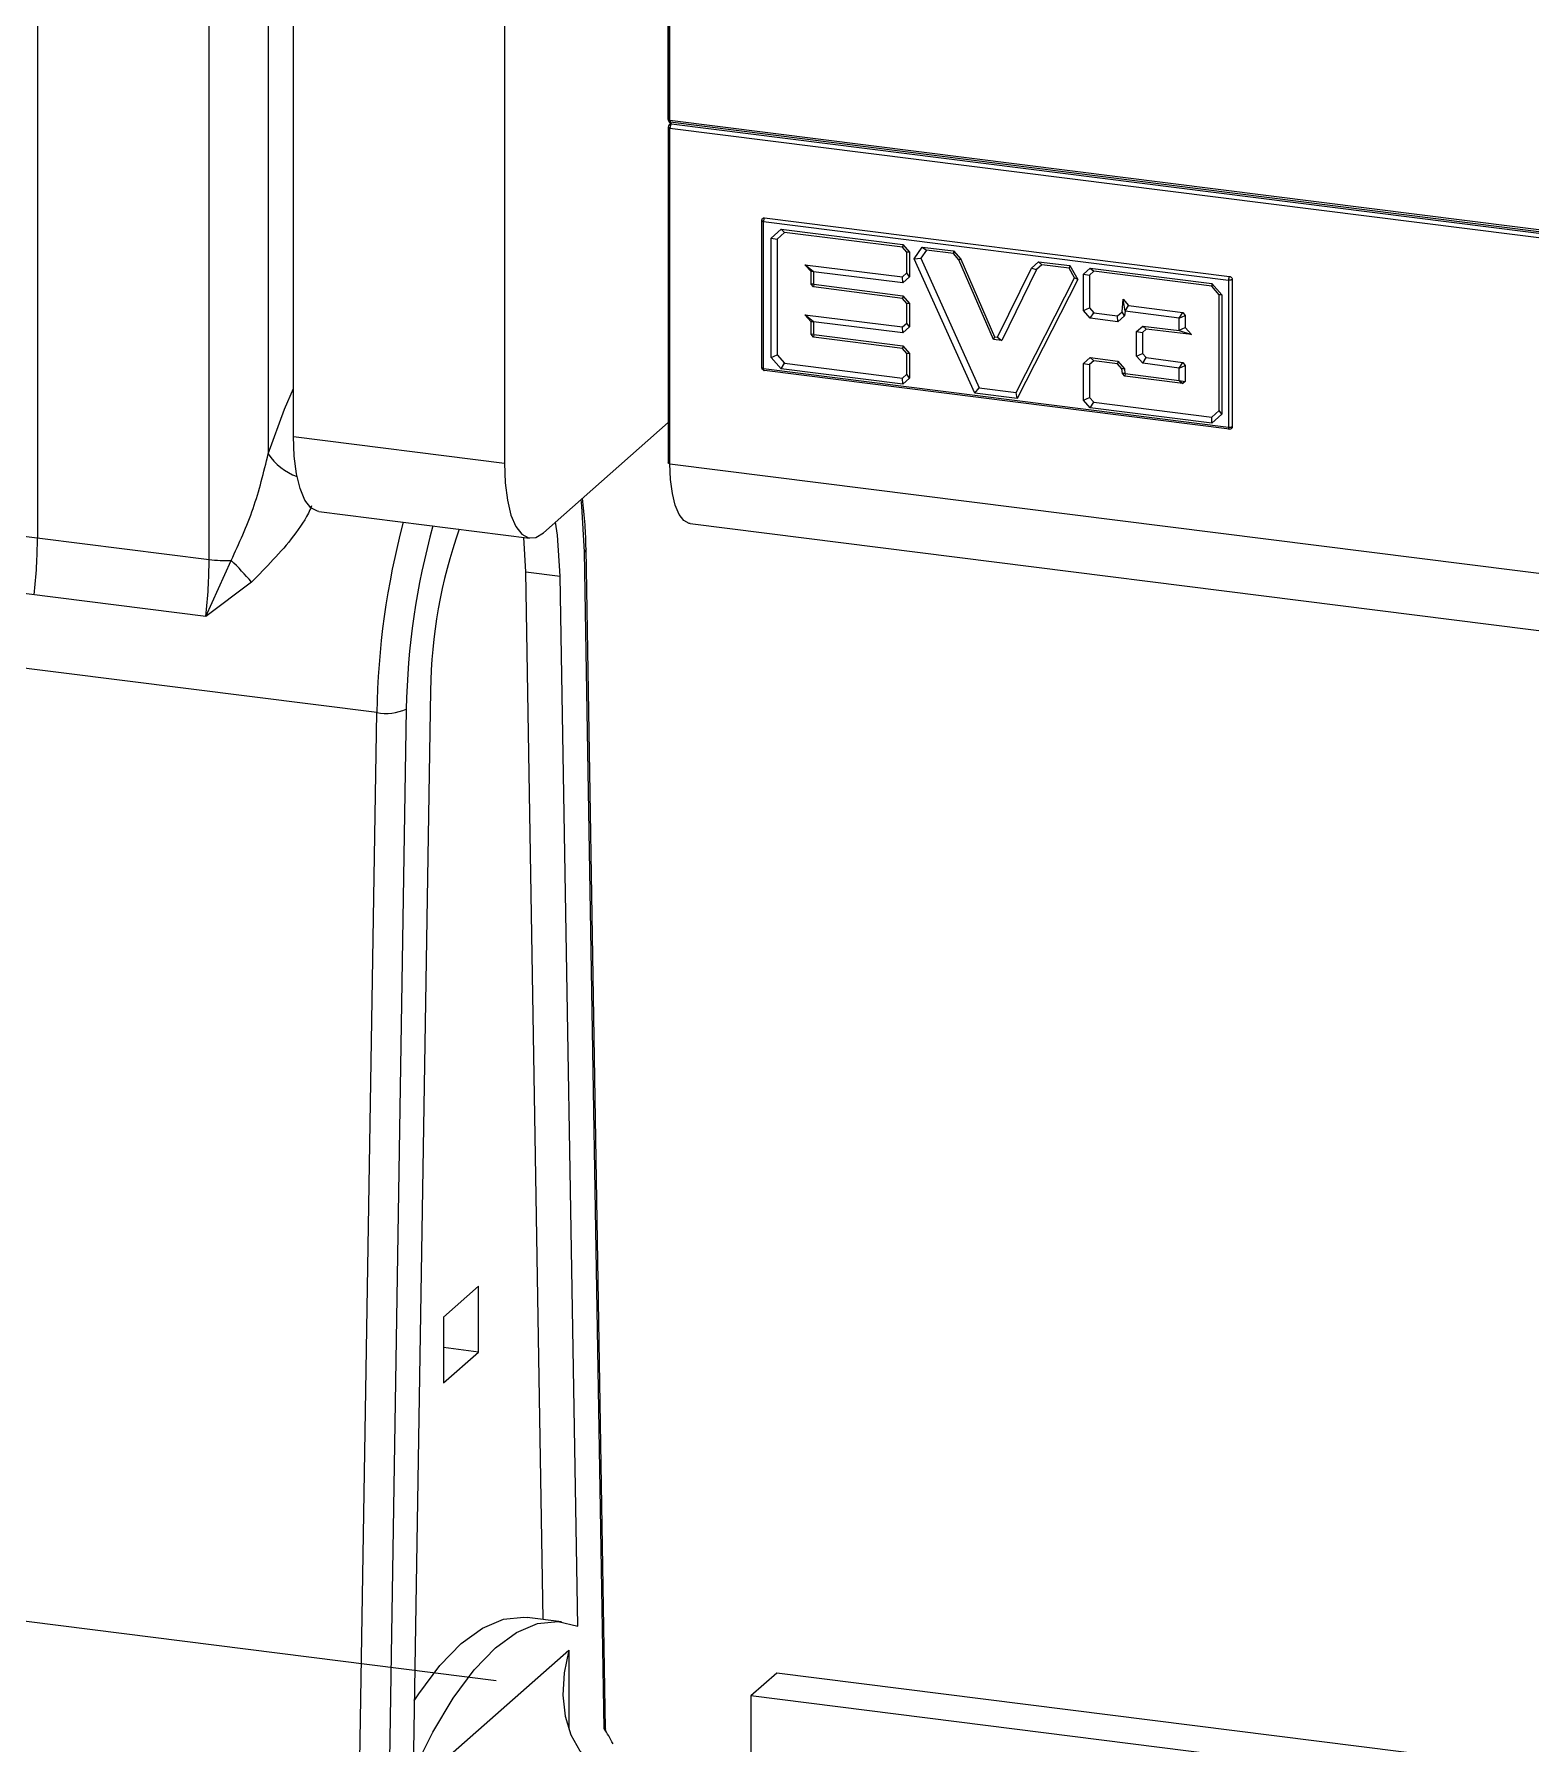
# Model space of a CAD drawing. Header units: inches. Extents: x -9.3 to 11.6, y -19 to 18.
# Drawn here: x 4.376 to 6.414, y -4.473 to -2.145 of the extents above; entities that cross this region are included whole.
import ezdxf

# ---------------------------------------------------------------- set-up
doc = ezdxf.new("R2010")
doc.units = ezdxf.units.IN
doc.header["$MEASUREMENT"] = 0

msp = doc.modelspace()

# ---------------------------------------------------------------- linework, layer by layer
at = {"color": 7, "linetype": 'Continuous', "lineweight": 25}
for p, q in [((4.6946, 2.9912), (4.6946, -2.7167)), ((4.614, -2.8608), (4.614, 2.979)), ((4.729, -2.6934), (4.729, 1.1477)), ((5.0163, 1.1115), (5.0163, -2.7295)), ((4.3801, -0.7627), (4.3801, -2.8313)), ((5.2418, -2.2627), (5.2418, -1.9673)), ((5.2392, -1.9908), (5.2392, -2.2615)), ((5.2395, -2.261), (5.2395, -1.9969)), ((5.2392, -2.272), (5.2392, -2.7292)), ((5.2439, -2.2688), (5.2395, -2.261)), ((5.2398, -2.2634), (5.2424, -2.2681)), ((7.5914, -2.5587), (5.2418, -2.2627)), ((5.2418, -2.2732), (7.5914, -2.5692)), ((5.2418, -2.7304), (5.2418, -2.2732)), ((5.2422, -2.2649), (7.5918, -2.561)), ((5.2442, -2.2685), (5.2422, -2.2649)), ((7.5933, -2.5641), (5.2437, -2.268)), ((5.3706, -2.3954), (6.0041, -2.4752)), ((5.3669, -2.5993), (5.3669, -2.3987)), ((5.3692, -2.4004), (6.0027, -2.4802)), ((5.3692, -2.601), (5.3692, -2.4004)), ((5.3795, -2.4231), (5.3932, -2.411)), ((5.3979, -2.4153), (5.3876, -2.4243)), ((5.3932, -2.411), (5.5588, -2.4318)), ((5.3932, -2.411), (5.3979, -2.4153)), ((5.5586, -2.4355), (5.3979, -2.4153)), ((5.3795, -2.5855), (5.3795, -2.4231)), ((5.3795, -2.4231), (5.3876, -2.4243)), ((5.3876, -2.4243), (5.3876, -2.5818)), ((5.5588, -2.4318), (5.5586, -2.4355)), ((5.5644, -2.4421), (5.5586, -2.4355)), ((5.5588, -2.4318), (5.5681, -2.4424)), ((5.5681, -2.4424), (5.5644, -2.4421)), ((5.5644, -2.4705), (5.5644, -2.4421)), ((5.5681, -2.4424), (5.5681, -2.4756)), ((5.5746, -2.4514), (5.5855, -2.4352)), ((5.591, -2.4396), (5.5835, -2.4506)), ((5.5855, -2.4352), (5.628, -2.4406)), ((5.5855, -2.4352), (5.591, -2.4396)), ((5.6278, -2.4442), (5.591, -2.4396)), ((5.628, -2.4406), (5.6278, -2.4442)), ((5.6351, -2.4526), (5.6278, -2.4442)), ((5.628, -2.4406), (5.6378, -2.4517)), ((5.4375, -2.4689), (5.4255, -2.4593)), ((5.4255, -2.4593), (5.5586, -2.4756)), ((5.4339, -2.4687), (5.4255, -2.4593)), ((5.5746, -2.4514), (5.5835, -2.4506)), ((5.6572, -2.6343), (5.5746, -2.4514)), ((5.5835, -2.4506), (5.6631, -2.6269)), ((5.6378, -2.4517), (5.6351, -2.4526)), ((5.6823, -2.561), (5.6351, -2.4526)), ((5.6378, -2.4517), (5.6839, -2.5575)), ((5.688, -2.558), (5.7341, -2.4639)), ((5.7412, -2.466), (5.694, -2.5624)), ((5.7341, -2.4639), (5.7438, -2.4552)), ((5.7341, -2.4639), (5.7412, -2.466)), ((5.7485, -2.4594), (5.7412, -2.466)), ((5.7438, -2.4552), (5.7864, -2.4605)), ((5.7438, -2.4552), (5.7485, -2.4594)), ((5.7854, -2.4641), (5.7485, -2.4594)), ((5.7864, -2.4605), (5.7854, -2.4641)), ((5.7928, -2.477), (5.7854, -2.4641)), ((5.7864, -2.4605), (5.7973, -2.4794)), ((5.805, -2.4722), (5.8143, -2.464)), ((5.8143, -2.464), (5.9799, -2.4849)), ((5.8143, -2.464), (5.819, -2.4683)), ((5.4375, -2.469), (5.4339, -2.4687)), ((5.4339, -2.4856), (5.4339, -2.4687)), ((5.4375, -2.4858), (5.4339, -2.4856)), ((5.4374, -2.4895), (5.4339, -2.4856)), ((5.4376, -2.4859), (5.4374, -2.4895)), ((5.5586, -2.5053), (5.4374, -2.4895)), ((5.4375, -2.4689), (5.4375, -2.469)), ((5.5588, -2.4838), (5.4375, -2.4689)), ((5.4375, -2.469), (5.4375, -2.4858)), ((5.4375, -2.4858), (5.4376, -2.4859)), ((5.4376, -2.4859), (5.5588, -2.5016)), ((5.5586, -2.4756), (5.5644, -2.4705)), ((5.5588, -2.4838), (5.5586, -2.4756)), ((5.5681, -2.4756), (5.5588, -2.4838)), ((5.5681, -2.4756), (5.5644, -2.4705)), ((5.7132, -2.6332), (5.7928, -2.477)), ((5.7973, -2.4794), (5.7147, -2.6415)), ((5.7973, -2.4794), (5.7928, -2.477)), ((5.805, -2.5218), (5.805, -2.4722)), ((5.805, -2.4722), (5.8132, -2.4735)), ((5.819, -2.4683), (5.8132, -2.4735)), ((5.8132, -2.4735), (5.8132, -2.5181)), ((5.9797, -2.4886), (5.819, -2.4683)), ((5.9799, -2.4849), (5.9797, -2.4886)), ((5.9899, -2.5002), (5.9797, -2.4886)), ((5.9799, -2.4849), (5.9936, -2.5004)), ((6.0027, -2.4802), (6.0027, -2.6808)), ((6.0077, -2.4794), (6.0077, -2.68)), ((5.5588, -2.5016), (5.5586, -2.5053)), ((5.5644, -2.5119), (5.5586, -2.5053)), ((5.5588, -2.5016), (5.5681, -2.5121)), ((5.5681, -2.5121), (5.5644, -2.5119)), ((5.5644, -2.5387), (5.5644, -2.5119)), ((5.5681, -2.5121), (5.5681, -2.5439)), ((5.8576, -2.5236), (5.859, -2.506)), ((5.8616, -2.5225), (5.859, -2.506)), ((5.859, -2.506), (5.8664, -2.515)), ((5.9936, -2.5004), (5.9899, -2.5002)), ((5.9899, -2.6577), (5.9899, -2.5002)), ((5.9936, -2.5004), (5.9936, -2.6629)), ((5.4375, -2.5372), (5.4255, -2.5276)), ((5.4255, -2.5276), (5.5586, -2.5439)), ((5.4339, -2.537), (5.4255, -2.5276)), ((5.4375, -2.5373), (5.4339, -2.537)), ((5.4339, -2.5539), (5.4339, -2.537)), ((5.4375, -2.5372), (5.4375, -2.5373)), ((5.5588, -2.5521), (5.4375, -2.5372)), ((5.4375, -2.5373), (5.4375, -2.5541)), ((5.805, -2.5218), (5.8132, -2.5181)), ((5.8143, -2.5323), (5.805, -2.5218)), ((5.8132, -2.5181), (5.819, -2.5247)), ((5.8143, -2.5323), (5.819, -2.5247)), ((5.8517, -2.537), (5.8143, -2.5323)), ((5.819, -2.5247), (5.8515, -2.5288)), ((5.8515, -2.5288), (5.8576, -2.5236)), ((5.8517, -2.537), (5.8515, -2.5288)), ((5.861, -2.5289), (5.8517, -2.537)), ((5.861, -2.5289), (5.8576, -2.5236)), ((5.8616, -2.5225), (5.861, -2.5289)), ((5.8616, -2.5226), (5.8664, -2.515)), ((5.8616, -2.5226), (5.8616, -2.5225)), ((5.9355, -2.5319), (5.8616, -2.5226)), ((5.8664, -2.515), (5.9402, -2.5243)), ((5.9355, -2.5319), (5.9402, -2.5243)), ((5.9356, -2.5319), (5.9355, -2.5319)), ((5.9356, -2.5319), (5.9437, -2.5283)), ((5.9356, -2.5486), (5.9356, -2.5319)), ((5.9402, -2.5243), (5.9437, -2.5283)), ((5.9437, -2.5283), (5.9437, -2.5449)), ((5.4375, -2.5541), (5.4339, -2.5539)), ((5.4373, -2.5578), (5.4339, -2.5539)), ((5.4376, -2.5542), (5.4373, -2.5578)), ((5.5586, -2.5736), (5.4373, -2.5578)), ((5.4375, -2.5541), (5.4376, -2.5542)), ((5.4376, -2.5542), (5.5588, -2.5699)), ((5.5586, -2.5439), (5.5644, -2.5387)), ((5.5588, -2.5521), (5.5586, -2.5439)), ((5.5681, -2.5439), (5.5588, -2.5521)), ((5.5681, -2.5439), (5.5644, -2.5387)), ((5.6839, -2.5575), (5.6823, -2.561)), ((5.6839, -2.5575), (5.688, -2.558)), ((5.688, -2.558), (5.694, -2.5624)), ((5.8773, -2.5503), (5.8858, -2.5428)), ((5.8773, -2.5837), (5.8773, -2.5503)), ((5.8773, -2.5503), (5.8854, -2.5515)), ((5.8905, -2.5471), (5.8854, -2.5515)), ((5.8854, -2.5515), (5.8854, -2.58)), ((5.8858, -2.5428), (5.9356, -2.5487)), ((5.8858, -2.5428), (5.8905, -2.5471)), ((5.952, -2.5543), (5.8905, -2.5471)), ((5.9356, -2.5486), (5.9437, -2.5449)), ((5.9356, -2.5487), (5.9356, -2.5486)), ((5.9356, -2.5487), (5.952, -2.5543)), ((5.9437, -2.5449), (5.952, -2.5543)), ((5.3795, -2.5855), (5.3876, -2.5818)), ((5.3876, -2.5818), (5.3979, -2.5934)), ((5.5588, -2.5699), (5.5586, -2.5736)), ((5.5644, -2.5802), (5.5586, -2.5736)), ((5.5588, -2.5699), (5.5681, -2.5804)), ((5.5681, -2.5804), (5.5644, -2.5802)), ((5.5644, -2.6085), (5.5644, -2.5802)), ((5.5681, -2.5804), (5.5681, -2.6137)), ((5.694, -2.5624), (5.6823, -2.561)), ((5.8773, -2.5837), (5.8854, -2.58)), ((5.8858, -2.5933), (5.8773, -2.5837)), ((5.8854, -2.58), (5.8905, -2.5857)), ((6.0027, -2.6808), (5.3692, -2.601)), ((6.0041, -2.6832), (5.3706, -2.6034)), ((5.3932, -2.601), (5.3795, -2.5855)), ((5.3932, -2.601), (5.3979, -2.5934)), ((5.5588, -2.6219), (5.3932, -2.601)), ((5.3979, -2.5934), (5.5586, -2.6137)), ((5.805, -2.594), (5.8143, -2.5858)), ((5.805, -2.6436), (5.805, -2.594)), ((5.805, -2.594), (5.8132, -2.5952)), ((5.819, -2.5901), (5.8132, -2.5952)), ((5.8132, -2.5952), (5.8132, -2.6399)), ((5.8143, -2.5858), (5.8517, -2.5905)), ((5.8143, -2.5858), (5.819, -2.5901)), ((5.8515, -2.5942), (5.819, -2.5901)), ((5.8517, -2.5905), (5.8515, -2.5942)), ((5.8575, -2.601), (5.8515, -2.5942)), ((5.8517, -2.5905), (5.861, -2.601)), ((5.861, -2.601), (5.8575, -2.601)), ((5.8581, -2.6076), (5.8575, -2.601)), ((5.861, -2.601), (5.8615, -2.6075)), ((5.8858, -2.5933), (5.8905, -2.5857)), ((5.9355, -2.6001), (5.8858, -2.5933)), ((5.8905, -2.5857), (5.9402, -2.5925)), ((5.9355, -2.6001), (5.9402, -2.5925)), ((5.9356, -2.6001), (5.9355, -2.6001)), ((5.9356, -2.6001), (5.9437, -2.5965)), ((5.9356, -2.6168), (5.9356, -2.6001)), ((5.9402, -2.5925), (5.9437, -2.5965)), ((5.9437, -2.5965), (5.9437, -2.6181)), ((5.5586, -2.6137), (5.5644, -2.6085)), ((5.5588, -2.6219), (5.5586, -2.6137)), ((5.5681, -2.6137), (5.5588, -2.6219)), ((5.5681, -2.6137), (5.5644, -2.6085)), ((5.6572, -2.6343), (5.6631, -2.6269)), ((5.6631, -2.6269), (5.7132, -2.6332)), ((5.8615, -2.6075), (5.8581, -2.6076)), ((5.8615, -2.6112), (5.8581, -2.6076)), ((5.8615, -2.6075), (5.8616, -2.6075)), ((5.8616, -2.6075), (5.8615, -2.6112)), ((5.9402, -2.6212), (5.8615, -2.6112)), ((5.8616, -2.6075), (5.9355, -2.6169)), ((5.9355, -2.6169), (5.9356, -2.6168)), ((5.9355, -2.6169), (5.9402, -2.6212)), ((5.9356, -2.6168), (5.9437, -2.6181)), ((5.9437, -2.6181), (5.9402, -2.6212)), ((5.7147, -2.6415), (5.6572, -2.6343)), ((5.7147, -2.6415), (5.7132, -2.6332)), ((5.805, -2.6436), (5.8132, -2.6399)), ((5.8143, -2.6541), (5.805, -2.6436)), ((5.8132, -2.6399), (5.819, -2.6465)), ((5.8143, -2.6541), (5.819, -2.6465)), ((5.819, -2.6465), (5.9797, -2.6667)), ((5.2392, -2.6743), (5.0693, -2.8242)), ((5.9799, -2.6749), (5.8143, -2.6541)), ((5.9797, -2.6667), (5.9899, -2.6577)), ((5.9799, -2.6749), (5.9797, -2.6667)), ((5.9936, -2.6629), (5.9799, -2.6749)), ((5.9936, -2.6629), (5.9899, -2.6577)), ((4.729, -2.6934), (5.0163, -2.7295)), ((5.2418, -2.7304), (7.5914, -3.0264)), ((4.7633, -2.7954), (5.0505, -2.8316)), ((5.2691, -2.8119), (7.6187, -3.1079)), ((4.3217, -2.8239), (4.614, -2.8608)), ((5.0455, -2.8773), (5.0428, -2.8306)), ((4.6096, -2.9382), (4.6441, -2.8619)), ((5.152, -4.4524), (5.1254, -2.8502)), ((5.1541, -4.4529), (5.1274, -2.846)), ((5.0692, -4.3042), (5.0455, -2.8773)), ((5.0455, -2.8773), (5.0923, -2.8832)), ((5.1161, -4.3134), (5.0923, -2.8832)), ((4.6096, -2.9382), (4.3173, -2.9014)), ((4.6719, -2.8914), (4.6096, -2.9382)), ((4.8423, -3.0691), (4.3108, -3.0021)), ((4.9157, -3.039), (4.8919, -4.511)), ((4.8156, -4.7231), (4.8423, -3.0691)), ((4.8826, -3.0643), (4.856, -4.7135)), ((4.9811, -3.8503), (4.9334, -3.8924)), ((4.9811, -3.9399), (4.9811, -3.8503)), ((4.9334, -3.8924), (4.9334, -3.982)), ((4.9811, -3.9399), (4.9334, -3.9339)), ((4.9334, -3.982), (4.9811, -3.9399)), ((5.0938, -4.3073), (5.0471, -4.3014)), ((4.9041, -4.5221), (5.1039, -4.3459)), ((5.1039, -4.3459), (5.1039, -4.4534)), ((5.3872, -4.377), (5.3519, -4.4082)), ((6.9396, -4.5726), (5.3872, -4.377)), ((5.3519, -4.4082), (5.3519, -4.5396)), ((8.435, -4.7966), (5.3519, -4.4082)), ((5.1543, -4.4562), (5.1541, -4.4529))]:
    msp.add_line(p, q, dxfattribs=at)
at = {"color": 7, "linetype": 'Continuous'}
msp.add_line((-5.004, -3.126), (5.0049, -4.387), dxfattribs=at)
at = {"color": 7, "linetype": 'Continuous', "lineweight": 25, "flags": 128}
for points in [[(5.2418, -2.2732), (5.2411, -2.2731), (5.2405, -2.2729), (5.24, -2.2727), (5.2396, -2.2725), (5.2394, -2.2722), (5.2393, -2.272), (5.2392, -2.272)], [(5.2437, -2.268), (5.2435, -2.2681), (5.2431, -2.2684), (5.2427, -2.269), (5.2423, -2.2699), (5.242, -2.2709), (5.2419, -2.272), (5.2418, -2.2732)], [(4.6946, -2.7167), (4.7166, -2.6559), (4.729, -2.628)], [(4.7633, -2.7954), (4.7617, -2.7951), (4.7526, -2.7902), (4.7445, -2.7797), (4.7379, -2.764), (4.733, -2.7439), (4.73, -2.72), (4.729, -2.6934)], [(5.0163, -2.7295), (5.0173, -2.7562), (5.0203, -2.7801), (5.0252, -2.8002), (5.0318, -2.8158), (5.0398, -2.8263), (5.049, -2.8313), (5.0589, -2.8306), (5.0693, -2.8242)], [(5.2418, -2.7304), (5.2411, -2.7303), (5.2405, -2.7302), (5.24, -2.73), (5.2396, -2.7297), (5.2394, -2.7295), (5.2393, -2.7292), (5.2392, -2.7292)], [(5.2691, -2.8119), (5.2679, -2.8116), (5.2606, -2.8077), (5.2542, -2.7993), (5.2489, -2.7868), (5.245, -2.7708), (5.2426, -2.7517), (5.2418, -2.7304)], [(5.1254, -2.8502), (5.1218, -2.7881), (5.1208, -2.7788)], [(5.0923, -2.8832), (5.0885, -2.8276), (5.0857, -2.8097)], [(5.1274, -2.846), (5.127, -2.848), (5.1254, -2.8502)], [(4.8935, -4.4147), (4.8997, -4.4052), (4.9283, -4.3668), (4.9572, -4.3369), (4.9862, -4.3157), (5.0148, -4.3037), (5.0426, -4.301), (5.0471, -4.3014)], [(4.8919, -4.511), (4.9186, -4.4574), (4.9465, -4.4111), (4.975, -4.3727), (5.004, -4.3428), (5.0329, -4.3216), (5.0615, -4.3096), (5.0893, -4.3068), (5.1161, -4.3134)], [(5.1039, -4.3459), (5.0975, -4.3768), (5.0959, -4.4071), (5.099, -4.4356), (5.1069, -4.4612), (5.1191, -4.4829), (5.1352, -4.4999), (5.1546, -4.5116), (5.1766, -4.5175)], [(5.1541, -4.4529), (5.1541, -4.4532), (5.1537, -4.4549)]]:
    msp.add_lwpolyline(points, dxfattribs=at)
at = {"color": 7, "linetype": 'Continuous', "lineweight": 25}
for centre, radius, start, end in [((5.2432, -2.272), 0.00394, 82.8192, 180), ((4.7586, -2.6759), 0.0759, 212.4761, 250.8733), ((5.9241, -3.0876), 1.0819, 165.1292, 179.0214), ((5.8691, -3.0808), 0.9866, 164.3734, 179.0446), ((3.675, -2.83), 0.7052, 353.5811, 359.8911), ((5.5976, -3.0467), 0.6819, 160.5429, 179.3548), ((3.9088, -2.8594), 0.7052, 353.5811, 359.8911), ((4.6361, -2.6808), 0.1813, 263.0002, 272.5305), ((4.3456, -3.1707), 0.4294, 40.5636, 45.9721), ((4.8548, -3.0022), 0.0681, 259.4242, 294.0769), ((4.9519, -4.5829), 0.2389, 27.2852, 33.1153)]:
    msp.add_arc(centre, radius, start, end, dxfattribs=at)
for points in [[(5.2395, -2.261), (5.2394, -2.2612), (5.2391, -2.2615), (5.2395, -2.262), (5.2404, -2.2624), (5.2413, -2.2626), (5.2418, -2.2627)], [(5.2395, -2.261), (5.2394, -2.2615), (5.2393, -2.2624), (5.2398, -2.2636), (5.2408, -2.2646), (5.2417, -2.2648), (5.2422, -2.2649)], [(5.2418, -2.2627), (5.2418, -2.2629), (5.2418, -2.2634), (5.2419, -2.264), (5.242, -2.2646), (5.2421, -2.2648), (5.2422, -2.2649)], [(5.3669, -2.3987), (5.367, -2.3982), (5.3671, -2.3972), (5.368, -2.3961), (5.3692, -2.3954), (5.3701, -2.3954), (5.3706, -2.3954)], [(5.3706, -2.3954), (5.3704, -2.3956), (5.3701, -2.3961), (5.3696, -2.3973), (5.3693, -2.3989), (5.3693, -2.3999), (5.3692, -2.4004)], [(5.3669, -2.3987), (5.3668, -2.3988), (5.3666, -2.3992), (5.367, -2.3997), (5.3678, -2.4001), (5.3688, -2.4003), (5.3692, -2.4004)], [(6.0041, -2.4752), (6.0039, -2.4755), (6.0035, -2.4759), (6.003, -2.4772), (6.0027, -2.4787), (6.0027, -2.4797), (6.0027, -2.4802)], [(6.0077, -2.4794), (6.0075, -2.4796), (6.007, -2.4799), (6.0057, -2.4802), (6.0042, -2.4803), (6.0032, -2.4802), (6.0027, -2.4802)], [(6.0041, -2.4752), (6.0045, -2.4754), (6.0055, -2.4756), (6.0067, -2.4766), (6.0076, -2.4779), (6.0077, -2.4789), (6.0077, -2.4794)], [(5.3669, -2.5993), (5.3668, -2.5994), (5.3666, -2.5998), (5.367, -2.6003), (5.3678, -2.6007), (5.3688, -2.6009), (5.3692, -2.601)], [(5.3706, -2.6034), (5.3701, -2.6033), (5.3692, -2.6031), (5.368, -2.6021), (5.3671, -2.6007), (5.367, -2.5998), (5.3669, -2.5993)], [(5.3706, -2.6034), (5.3704, -2.6035), (5.3701, -2.6038), (5.3696, -2.6033), (5.3693, -2.6024), (5.3693, -2.6014), (5.3692, -2.601)], [(6.0077, -2.68), (6.0075, -2.6802), (6.007, -2.6805), (6.0057, -2.6808), (6.0042, -2.6809), (6.0032, -2.6808), (6.0027, -2.6808)], [(6.0027, -2.6808), (6.0027, -2.6812), (6.0027, -2.6822), (6.003, -2.6831), (6.0035, -2.6836), (6.0039, -2.6834), (6.0041, -2.6832)], [(6.0077, -2.68), (6.0077, -2.6805), (6.0076, -2.6814), (6.0067, -2.6826), (6.0055, -2.6833), (6.0045, -2.6833), (6.0041, -2.6832)]]:
    msp.add_open_spline(points, degree=3, dxfattribs=at)
for points, knots in [([(4.6441, -2.8619), (4.6548, -2.8387), (4.6762, -2.7924), (4.6884, -2.7419), (4.6946, -2.7167)], [0, 0, 0, 0, 0.500183, 1, 1, 1, 1]), ([(4.7537, -2.7878), (4.7529, -2.7895), (4.747, -2.8034), (4.7218, -2.8411), (4.6918, -2.8713), (4.6719, -2.8914)], [0, 0, 0, 0, 0.046025, 0.365064, 1, 1, 1, 1]), ([(5.1274, -2.846), (5.1272, -2.835), (5.1266, -2.8108), (5.124, -2.7891), (5.1226, -2.7771)], [0, 0, 0, 0, 0.453145, 1, 1, 1, 1])]:
    msp.add_open_spline(points, degree=3, knots=knots, dxfattribs=at)

doc.saveas('drawing.dxf')
